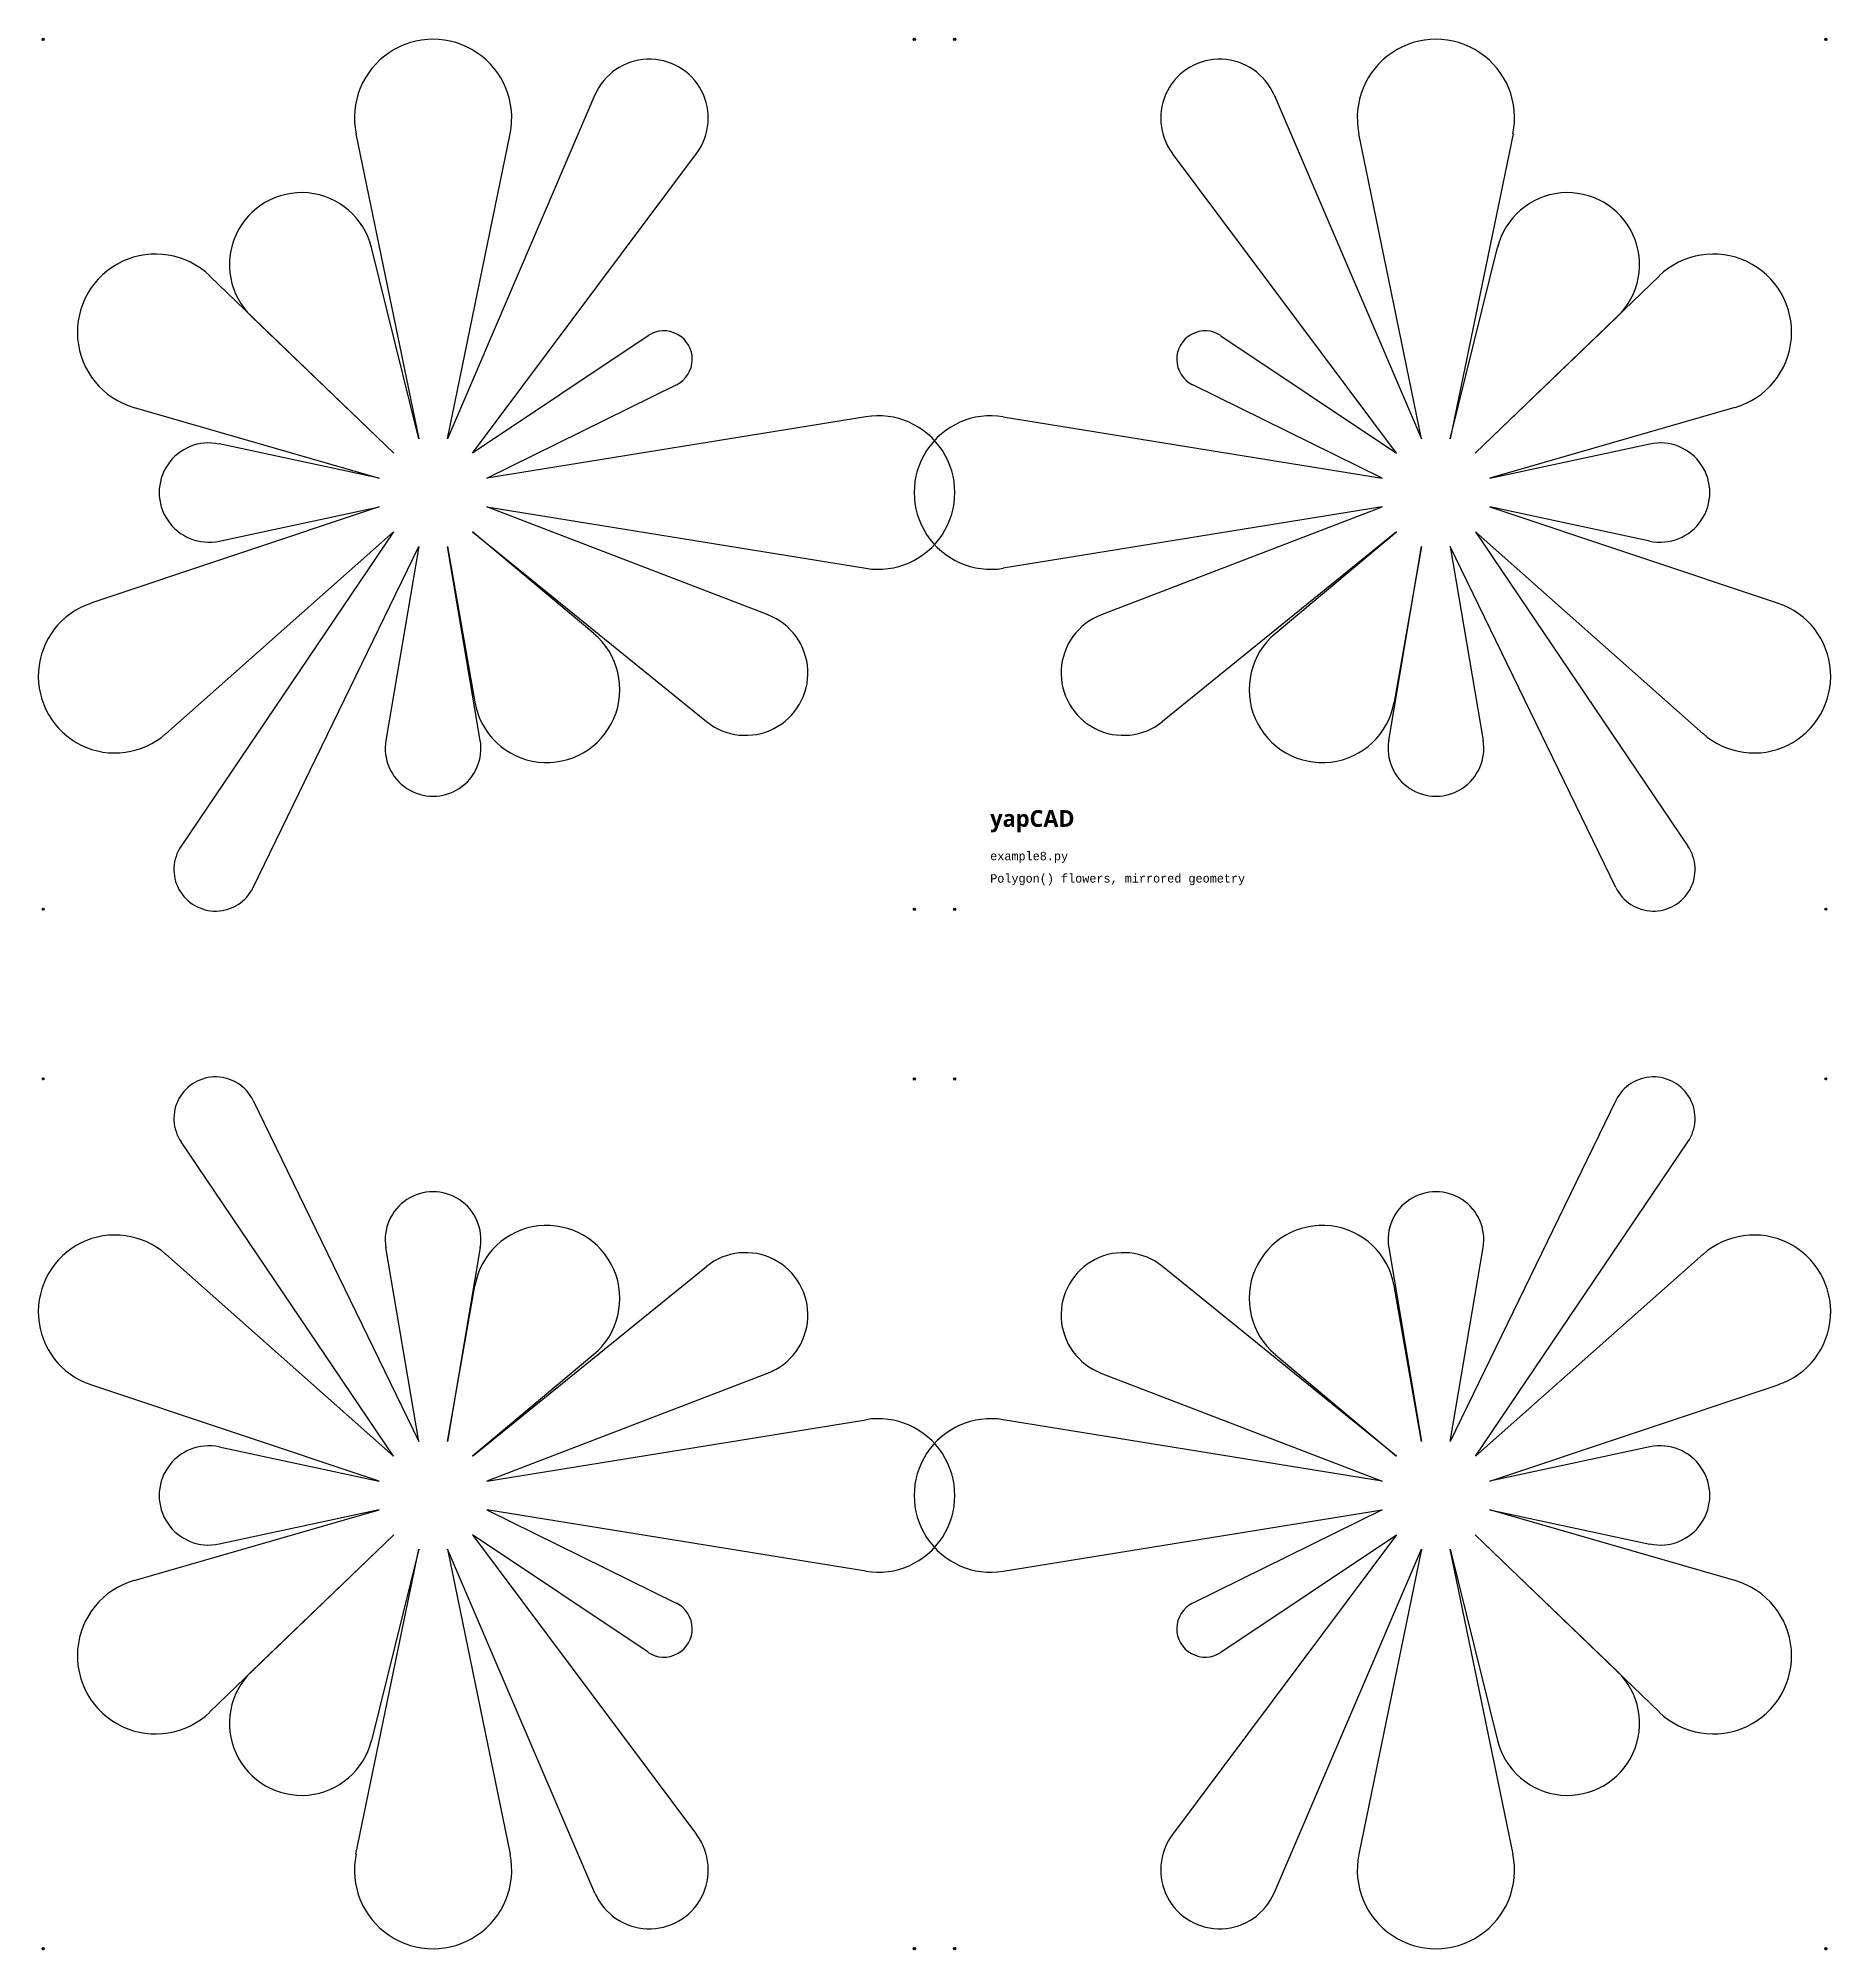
# Model space of a CAD drawing. Header units: metres. Extents: x -80 to 80, y -86 to 86.
import ezdxf

# ---------------------------------------------------------------- set-up
doc = ezdxf.new("R2010")
doc.units = ezdxf.units.M
doc.layers.add('DOCUMENTATION', color=2, linetype='Continuous')
doc.styles.add('LiberationMono', font='LiberationMono-Regular.ttf')
doc.styles.add('OpenSans-Bold', font='OpenSans-Bold.ttf')

msp = doc.modelspace()

# ---------------------------------------------------------------- linework, layer by layer
at = {"linetype": 'Continuous'}
for p, q in [((-80.09, 85.57), (-79.89, 85.77)), ((-80.09, 85.77), (-79.89, 85.57)), ((-1.92, 85.57), (-1.72, 85.77)), ((-1.92, 85.77), (-1.72, 85.57)), ((1.72, 85.57), (1.92, 85.77)), ((1.72, 85.77), (1.92, 85.57)), ((79.89, 85.57), (80.09, 85.77)), ((79.89, 85.77), (80.09, 85.57)), ((-30.47, 80.68), (-43.71, 49.83)), ((30.47, 80.68), (43.71, 49.83)), ((-51.92, 77.19), (-46.29, 49.83)), ((-43.71, 49.83), (-38.08, 77.19)), ((43.71, 49.83), (38.08, 77.19)), ((51.92, 77.19), (46.29, 49.83)), ((-41.46, 48.54), (-21.36, 75.42)), ((41.46, 48.54), (21.36, 75.42)), ((-46.29, 49.83), (-50.54, 67)), ((46.29, 49.83), (50.54, 67)), ((-48.53, 48.53), (-65.03, 64.43)), ((48.53, 48.53), (65.03, 64.43)), ((-61.29, 60.8), (-48.53, 48.53)), ((61.29, 60.8), (48.53, 48.53)), ((-25.71, 59.07), (-41.46, 48.54)), ((25.71, 59.07), (41.46, 48.54)), ((-40.17, 46.29), (-23.17, 54.67)), ((40.17, 46.29), (23.17, 54.67)), ((-71.84, 52.63), (-49.83, 46.29)), ((-6.17, 51.8), (-40.17, 46.29)), ((6.17, 51.8), (40.17, 46.29)), ((71.84, 52.63), (49.83, 46.29)), ((-49.83, 46.29), (-64.2, 49.36)), ((49.83, 46.29), (64.2, 49.36)), ((-49.83, 43.71), (-75.72, 35.06)), ((-64.2, 40.64), (-49.83, 43.71)), ((-14.94, 34.02), (-40.17, 43.71)), ((-40.17, 43.71), (-6.17, 38.2)), ((40.17, 43.71), (6.17, 38.2)), ((14.94, 34.02), (40.17, 43.71)), ((64.2, 40.64), (49.83, 43.71)), ((49.83, 43.71), (75.72, 35.06)), ((-68.97, 23.36), (-48.54, 41.46)), ((-48.54, 41.46), (-67.62, 13.28)), ((-30.58, 32.36), (-41.46, 41.46)), ((-41.46, 41.46), (-20.46, 24.46)), ((41.46, 41.46), (20.46, 24.46)), ((30.58, 32.36), (41.46, 41.46)), ((68.97, 23.36), (48.54, 41.46)), ((48.54, 41.46), (67.62, 13.28)), ((-61.16, 9.55), (-46.29, 40.17)), ((-46.29, 40.17), (-49.24, 22.76)), ((-40.76, 22.76), (-43.71, 40.17)), ((-43.71, 40.17), (-41.26, 26.19)), ((40.76, 22.76), (43.71, 40.17)), ((43.71, 40.17), (41.26, 26.19)), ((61.16, 9.55), (46.29, 40.17)), ((46.29, 40.17), (49.24, 22.76)), ((-80.09, 7.51), (-79.89, 7.71)), ((-80.09, 7.71), (-79.89, 7.51)), ((-1.92, 7.51), (-1.72, 7.71)), ((-1.92, 7.71), (-1.72, 7.51)), ((1.72, 7.51), (1.92, 7.71)), ((1.72, 7.71), (1.92, 7.51)), ((79.89, 7.51), (80.09, 7.71)), ((79.89, 7.71), (80.09, 7.51)), ((-80.09, -7.71), (-79.89, -7.51)), ((-80.09, -7.51), (-79.89, -7.71)), ((-1.92, -7.71), (-1.72, -7.51)), ((-1.92, -7.51), (-1.72, -7.71)), ((1.72, -7.71), (1.92, -7.51)), ((1.72, -7.51), (1.92, -7.71)), ((79.89, -7.71), (80.09, -7.51)), ((79.89, -7.51), (80.09, -7.71)), ((-61.16, -9.55), (-46.29, -40.17)), ((61.16, -9.55), (46.29, -40.17)), ((-48.54, -41.46), (-67.62, -13.28)), ((48.54, -41.46), (67.62, -13.28)), ((-68.97, -23.36), (-48.54, -41.46)), ((-46.29, -40.17), (-49.24, -22.76)), ((-40.76, -22.76), (-43.71, -40.17)), ((40.76, -22.76), (43.71, -40.17)), ((46.29, -40.17), (49.24, -22.76)), ((68.97, -23.36), (48.54, -41.46)), ((-41.46, -41.46), (-20.46, -24.46)), ((41.46, -41.46), (20.46, -24.46)), ((-43.71, -40.17), (-41.26, -26.19)), ((43.71, -40.17), (41.26, -26.19)), ((-30.58, -32.36), (-41.46, -41.46)), ((30.58, -32.36), (41.46, -41.46)), ((-14.94, -34.02), (-40.17, -43.71)), ((14.94, -34.02), (40.17, -43.71)), ((-49.83, -43.71), (-75.72, -35.06)), ((49.83, -43.71), (75.72, -35.06)), ((-40.17, -43.71), (-6.17, -38.2)), ((40.17, -43.71), (6.17, -38.2)), ((-64.2, -40.64), (-49.83, -43.71)), ((64.2, -40.64), (49.83, -43.71)), ((-71.84, -52.63), (-49.83, -46.29)), ((-49.83, -46.29), (-64.2, -49.36)), ((-6.17, -51.8), (-40.17, -46.29)), ((-40.17, -46.29), (-23.17, -54.67)), ((6.17, -51.8), (40.17, -46.29)), ((40.17, -46.29), (23.17, -54.67)), ((71.84, -52.63), (49.83, -46.29)), ((49.83, -46.29), (64.2, -49.36)), ((-48.53, -48.53), (-65.03, -64.43)), ((-61.29, -60.8), (-48.53, -48.53)), ((-25.71, -59.07), (-41.46, -48.54)), ((-41.46, -48.54), (-21.36, -75.42)), ((41.46, -48.54), (21.36, -75.42)), ((25.71, -59.07), (41.46, -48.54)), ((61.29, -60.8), (48.53, -48.53)), ((48.53, -48.53), (65.03, -64.43)), ((-51.92, -77.19), (-46.29, -49.83)), ((-46.29, -49.83), (-50.54, -67)), ((-30.47, -80.68), (-43.71, -49.83)), ((-43.71, -49.83), (-38.08, -77.19)), ((30.47, -80.68), (43.71, -49.83)), ((43.71, -49.83), (38.08, -77.19)), ((51.92, -77.19), (46.29, -49.83)), ((46.29, -49.83), (50.54, -67)), ((-80.09, -85.77), (-79.89, -85.57)), ((-80.09, -85.57), (-79.89, -85.77)), ((-1.92, -85.77), (-1.72, -85.57)), ((-1.92, -85.57), (-1.72, -85.77)), ((1.72, -85.77), (1.92, -85.57)), ((1.72, -85.57), (1.92, -85.77)), ((79.89, -85.77), (80.09, -85.57)), ((79.89, -85.57), (80.09, -85.77))]:
    msp.add_line(p, q, dxfattribs=at)
for centre in [(-79.99, 85.67), (-1.82, 85.67), (1.82, 85.67), (79.99, 85.67), (-79.99, 7.61), (-1.82, 7.61), (1.82, 7.61), (79.99, 7.61), (-79.99, -7.61), (-1.82, -7.61), (1.82, -7.61), (79.99, -7.61), (-79.99, -85.67), (-1.82, -85.67), (1.82, -85.67), (79.99, -85.67)]:
    msp.add_circle(centre, 0.1, dxfattribs=at)
for centre, radius, start, end in [((-45, 78.61), 7.06, 348.388, 191.612), ((45, 78.61), 7.06, 348.388, 191.612), ((-25.6, 78.59), 5.3, 323.215, 156.785), ((25.6, 78.59), 5.3, 23.215, 216.785), ((-56.81, 65.45), 6.46, 13.8824, 226.1176), ((56.81, 65.45), 6.46, 313.8824, 166.1176), ((-69.9, 59.38), 7.02, 46.056, 253.944), ((69.9, 59.38), 7.02, 286.056, 133.944), ((-24.29, 56.96), 2.55, 296.2265, 123.7735), ((24.29, 56.96), 2.55, 56.2265, 243.7735), ((-5.07, 45), 6.89, 260.7993, 99.2007), ((5.07, 45), 6.89, 80.7993, 279.2007), ((-65.13, 45), 4.45, 77.9707, 282.0293), ((65.13, 45), 4.45, 257.9707, 102.0293), ((-73.54, 28.52), 6.89, 108.4611, 311.5389), ((73.54, 28.52), 6.89, 228.4611, 71.5389), ((-16.95, 28.8), 5.59, 231.0063, 68.9937), ((16.95, 28.8), 5.59, 111.0063, 308.9937), ((-34.8, 27.33), 6.56, 189.9361, 50.0639), ((34.8, 27.33), 6.56, 129.9361, 350.0639), ((-45, 22.05), 4.3, 170.4016, 9.5984), ((45, 22.05), 4.3, 170.4016, 9.5984), ((-64.52, 11.18), 3.74, 145.8977, 334.1023), ((64.52, 11.18), 3.74, 205.8977, 34.1023), ((-64.52, -11.18), 3.74, 25.8977, 214.1023), ((64.52, -11.18), 3.74, 325.8977, 154.1023), ((-45, -22.05), 4.3, 350.4016, 189.5984), ((45, -22.05), 4.3, 350.4016, 189.5984), ((-73.54, -28.52), 6.89, 48.4611, 251.5389), ((-34.8, -27.33), 6.56, 309.9361, 170.0639), ((34.8, -27.33), 6.56, 9.9361, 230.0639), ((73.54, -28.52), 6.89, 288.4611, 131.5389), ((-16.95, -28.8), 5.59, 291.0063, 128.9937), ((16.95, -28.8), 5.59, 51.0063, 248.9937), ((-5.07, -45), 6.89, 260.7993, 99.2007), ((5.07, -45), 6.89, 80.7993, 279.2007), ((-65.13, -45), 4.45, 77.9707, 282.0293), ((65.13, -45), 4.45, 257.9707, 102.0293), ((-69.9, -59.38), 7.02, 106.056, 313.944), ((69.9, -59.38), 7.02, 226.056, 73.944), ((-24.29, -56.96), 2.55, 236.2265, 63.7735), ((24.29, -56.96), 2.55, 116.2265, 303.7735), ((-56.81, -65.45), 6.46, 133.8824, 346.1176), ((56.81, -65.45), 6.46, 193.8824, 46.1176), ((-25.6, -78.59), 5.3, 203.215, 36.785), ((25.6, -78.59), 5.3, 143.215, 336.785), ((-45, -78.61), 7.06, 168.388, 11.612), ((45, -78.61), 7.06, 168.388, 11.612)]:
    msp.add_arc(centre, radius, start, end, dxfattribs=at)

# ---------------------------------------------------------------- texts
at = {"layer": 'DOCUMENTATION'}
for s, height, style, p in [('yapCAD', 1.5, 'OpenSans-Bold', (5, 15)), ('example8.py', 0.75, 'LiberationMono', (5, 12)), ('Polygon() flowers, mirrored geometry', 0.75, 'LiberationMono', (5, 10))]:
    msp.add_text(s, height=height, dxfattribs=dict(at, style=style)).set_placement(p)

doc.saveas('drawing.dxf')
